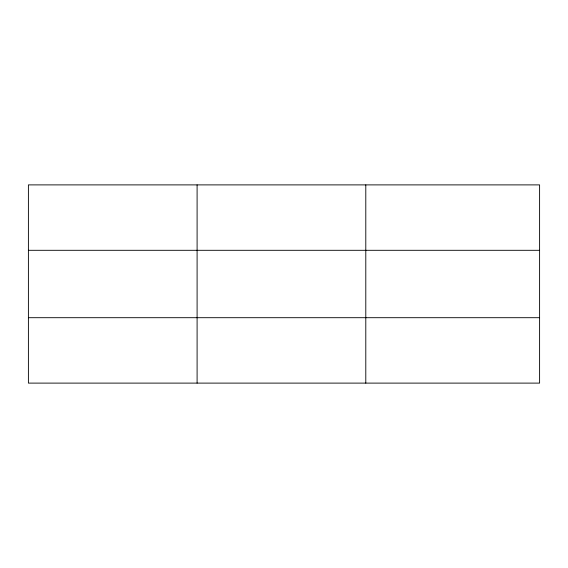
<?xml version="1.0" encoding="UTF-8"?>
<svg xmlns="http://www.w3.org/2000/svg" width="568" height="568" viewBox="0 0 568 568"><rect width="100%" height="100%" fill="white"/><g stroke="black" fill="none" stroke-linecap="round" stroke-linejoin="round"><path stroke-width="0.85" d="M197.096 184.891L197.096 383.109M365.792 184.891L365.792 383.109M539.6 317.697L539.6 383.109L28.4 383.109L28.4 184.891L539.6 184.891L539.6 317.697L28.4 317.697M28.4 250.303L539.6 250.303"/></g></svg>
